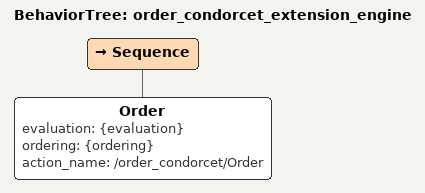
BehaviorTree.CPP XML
<?xml version="1.0" encoding="UTF-8"?>
<root BTCPP_format="4">
  <BehaviorTree ID="order_condorcet_extension_engine">
    <Sequence>
      <Order evaluation="{evaluation}"
             ordering="{ordering}"
             action_name="/order_condorcet/Order"/>
    </Sequence>
  </BehaviorTree>
</root>
